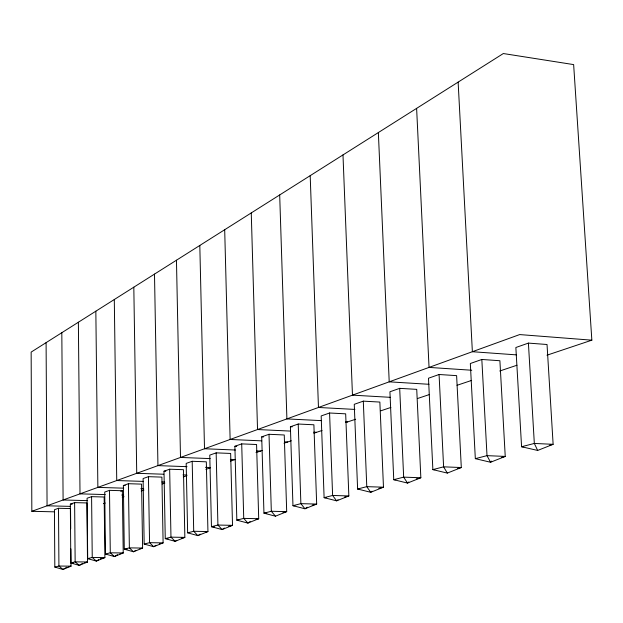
<?xml version="1.0" encoding="UTF-8"?>
<svg xmlns="http://www.w3.org/2000/svg" width="623" height="623" viewBox="0 0 623 623"><rect width="100%" height="100%" fill="white"/><g stroke="black" fill="none" stroke-linecap="round" stroke-linejoin="round"><path stroke-width="0.93" d="M491.695 461.121L490.55 462.25L475.326 458.66L470.326 363.521L481.828 359.471L499.895 360.733L505.237 456.425L490.55 462.25L487.007 455.647L481.828 359.471M408.828 481.961L407.504 483.074L393.752 479.694L389.928 391.781L399.693 388.347L416.732 389.367L420.844 477.755L407.504 483.074L403.657 477.14L399.693 388.347M372.102 491.197L370.724 492.295L357.61 489.016L354.253 404.319L363.302 401.142L379.859 402.069L383.472 487.194L370.724 492.295L366.776 486.649L363.302 401.142M338.071 499.755L336.63 500.845L324.108 497.652L321.172 415.946L329.575 412.994L345.672 413.836L348.849 495.947L336.63 500.845L332.612 495.464L329.575 412.994M307.17 507.177L304.959 508.781L292.966 505.689L290.396 426.771L298.222 424.022L313.891 424.785L316.671 504.077L304.959 508.781L300.878 503.649L298.222 424.022M250.181 521.537L247.876 523.094L236.833 520.158L234.887 446.278L241.708 443.88L256.575 444.518L258.709 518.725L247.876 523.094L243.733 518.383L241.708 443.88M224.405 528.031L222.076 529.566L211.454 526.708L209.764 455.117L216.165 452.866L230.65 453.443L232.519 525.345L222.076 529.566L217.918 525.041L216.165 452.866M200.217 534.121L197.873 535.632L187.64 532.844L186.176 463.403L192.188 461.293L206.322 461.822L207.942 531.559L197.873 535.632L193.714 531.279L192.188 461.293M176.698 540.343L175.125 541.332L165.259 538.622L163.997 471.198L169.658 469.212L183.45 469.703L184.852 537.392L175.125 541.332L170.967 537.143L169.658 469.212M156.069 545.242L153.702 546.706L144.17 544.058L143.103 478.55L148.438 476.673L161.902 477.117L163.109 542.89L153.702 546.706L149.559 542.672L148.438 476.673M135.861 550.335L133.493 551.776L124.281 549.182L123.377 485.481L128.416 483.705L141.569 484.118L142.605 548.069L133.493 551.776L129.366 547.874L128.416 483.705M117.56 554.672L114.398 556.557L105.482 554.034L104.726 492.038L109.5 490.356L122.349 490.737L123.229 552.967L114.398 556.557L110.287 552.796L109.5 490.356M98.691 559.695L96.331 561.089L87.695 558.621L87.072 498.244L91.589 496.656L104.158 497.006L104.89 557.601L96.331 561.089L92.243 557.445L91.589 496.656M82.345 563.558L79.199 565.388L70.827 562.966L70.337 504.124L74.62 502.621L86.909 502.94L87.516 561.993L79.199 565.388L75.149 561.86L74.62 502.621M66.863 567.218L62.946 569.461L54.824 567.094L54.435 509.715L58.507 508.282L70.539 508.578L70.71 528.732M275.444 516.187L286.697 511.654L284.259 434.986L269.004 434.286L261.707 436.855L263.95 513.173L275.444 516.187L271.324 511.265L269.004 434.286M447.314 473.091L461.3 467.53L456.612 375.638L439.075 374.501L428.492 378.223L432.868 469.61L447.314 473.091L443.607 466.837L439.075 374.501M537.657 450.445L553.131 444.316L547.033 344.503L528.405 343.102L515.86 347.509L521.576 446.73L537.657 450.445L534.332 443.444L528.405 343.102M31.835 511.304L519.668 334.574L591.85 340.174L573.643 64.597L503.329 53.539L31.15 352.096L31.835 511.304L54.092 511.833M120.737 491.298L122.349 490.737M103.41 503.657L105.209 503.049M122.279 497.341L124.078 496.733M141.211 491.002L143.921 490.099M162.112 484.009L164.838 483.09M183.248 476.93L186.939 475.699M205.87 469.36L210.372 467.857M230.557 461.098L235.144 459.564L230.354 459.377M256.014 452.578L262.361 450.452M284.026 443.202L291.252 440.78M313.86 433.219L322.036 430.477M345.726 422.55L355.64 419.232M380.801 410.814L390.894 407.434M417.503 398.525L429.457 394.53M457.017 385.302L471.556 380.435M499.724 371.012L516.965 365.234M546.963 355.196L591.85 340.174M54.824 567.094L58.92 566.042L71.03 566.159L70.882 548.886M105.482 554.034L110.287 552.796L123.229 552.967L119.974 553.792M144.17 544.058L149.559 542.672L163.109 542.89L159.465 543.809M187.64 532.844L193.714 531.279L207.942 531.559L206.182 532.003M475.326 458.66L487.007 455.647L505.237 456.425L501.601 457.344M68.53 566.79L71.03 566.159L62.946 569.461L58.92 566.042L58.507 508.282M84.884 562.662L87.516 561.993L75.149 561.86L70.827 562.966L73.67 562.997M100.272 558.769L104.89 557.601L92.243 557.445L87.695 558.621L89.626 558.644M140.019 548.723L142.605 548.069L129.366 547.874L124.281 549.182L127.1 549.229M181.542 538.233L184.852 537.392L170.967 537.143L165.259 538.622L168.015 538.669M228.766 526.295L231.577 525.586M256.084 519.395L258.709 518.725L243.733 518.383L236.833 520.158L238.695 520.205M282.959 512.597L285.762 511.888M312.216 505.206L316.671 504.077L300.878 503.649L292.966 505.689L294.811 505.736M344.535 497.037L348.849 495.947L332.612 495.464L324.108 497.652L326 497.715M378.831 488.37L383.472 487.194L366.776 486.649L357.61 489.016L359.455 489.078M416.281 478.908L420.844 477.755L403.657 477.14L393.752 479.694L395.652 479.765M457.671 468.441L461.3 467.53L443.607 466.837L432.868 469.61L434.714 469.68M549.439 445.25L553.131 444.316L534.332 443.444L521.576 446.73L523.445 446.816M232.519 525.345L217.918 525.041L211.454 526.708L214.351 526.77M286.697 511.654L271.324 511.265L263.95 513.173L266.808 513.243M70.298 506.374L47.068 505.79L46.094 342.65M87.329 500.627L63.102 499.981L61.817 332.705M70.337 504.124L72.213 504.171M105.264 494.569L80.009 493.852L78.373 322.239M121.773 495.044L123.712 495.098M123.65 488.167L97.866 487.388L95.841 311.189M140.845 488.681L143.711 488.767M143.594 481.408L116.742 480.543L114.297 299.523M161.816 481.992L164.698 482.085M123.377 485.481L125.246 485.535M163.997 471.198L165.827 471.261M163.724 474.228L136.733 473.301L133.813 287.18M182.998 474.882L186.853 475.014M187.032 466.674L157.946 465.615L154.496 274.104M205.45 467.343L210.301 467.515M210.216 458.598L180.499 457.446L176.457 260.219M234.887 446.278L236.732 446.356M235.432 450.024L204.508 448.747L199.812 245.454M256.684 450.896L260.554 451.06M261.761 440.858L230.128 439.472L224.693 229.723M284.758 441.871L287.639 441.995M261.707 436.855L263.599 436.941M290.435 431.085L257.533 429.543L251.256 212.926M313.665 432.175L316.57 432.307M290.396 426.771L292.226 426.856M321.554 420.642L286.899 418.905L279.688 194.944M345.625 421.841L347.548 421.942M354.908 409.42L318.462 407.465L310.192 175.663M390.356 397.326L352.47 395.146L342.985 154.925M428.998 384.29L389.211 381.837L378.356 132.559M471.759 370.241L429.045 367.406L416.616 108.371M516.49 354.876L472.374 351.715L458.131 82.119"/></g></svg>
